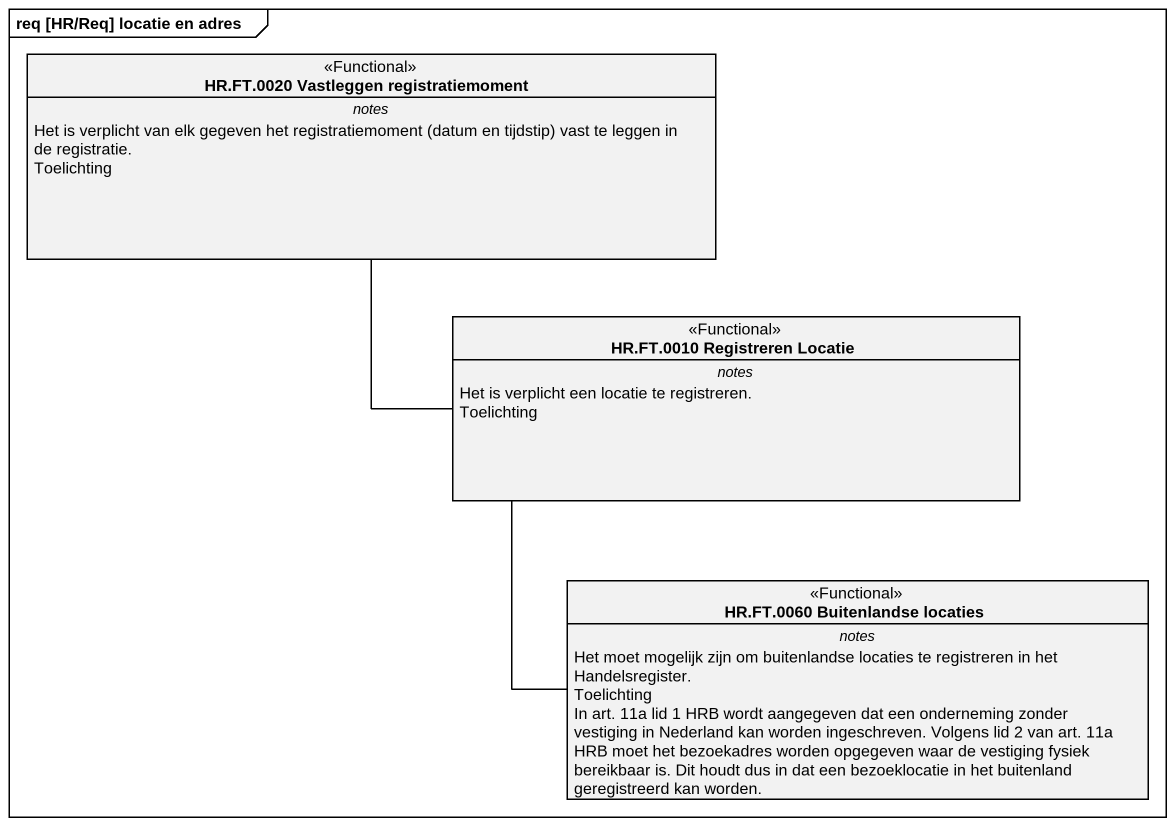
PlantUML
@startuml
mainframe req [HR/Req] locatie en adres
hide circle
hide empty members
class "HR.FT.0020 Vastleggen registratiemoment" as HR_FT_0020_Vastleggen <<Functional>> {
  -- notes --
  {field} Het is verplicht van elk gegeven het registratiemoment (datum en tijdstip) vast te leggen in de registratie.
  Toelichting
}
class "HR.FT.0010 Registreren Locatie" as HR_FT_0010_Registreren <<Functional>> {
  -- notes --
  Het is verplicht een locatie te registreren.
  Toelichting
}
class "HR.FT.0060 Buitenlandse locaties" as HR_FT_0060_Buitenlandse <<Functional>> {
  -- notes --
  Het moet mogelijk zijn om buitenlandse locaties te registreren in het Handelsregister.
  Toelichting
  In art. 11a lid 1 HRB wordt aangegeven dat een onderneming zonder vestiging in Nederland kan worden ingeschreven. Volgens lid 2 van art. 11a HRB moet het bezoekadres worden opgegeven waar de vestiging fysiek bereikbaar is. Dit houdt dus in dat een bezoeklocatie in het buitenland geregistreerd kan worden.
}
HR_FT_0010_Registreren -up- HR_FT_0020_Vastleggen
HR_FT_0060_Buitenlandse -up- HR_FT_0010_Registreren
@enduml
